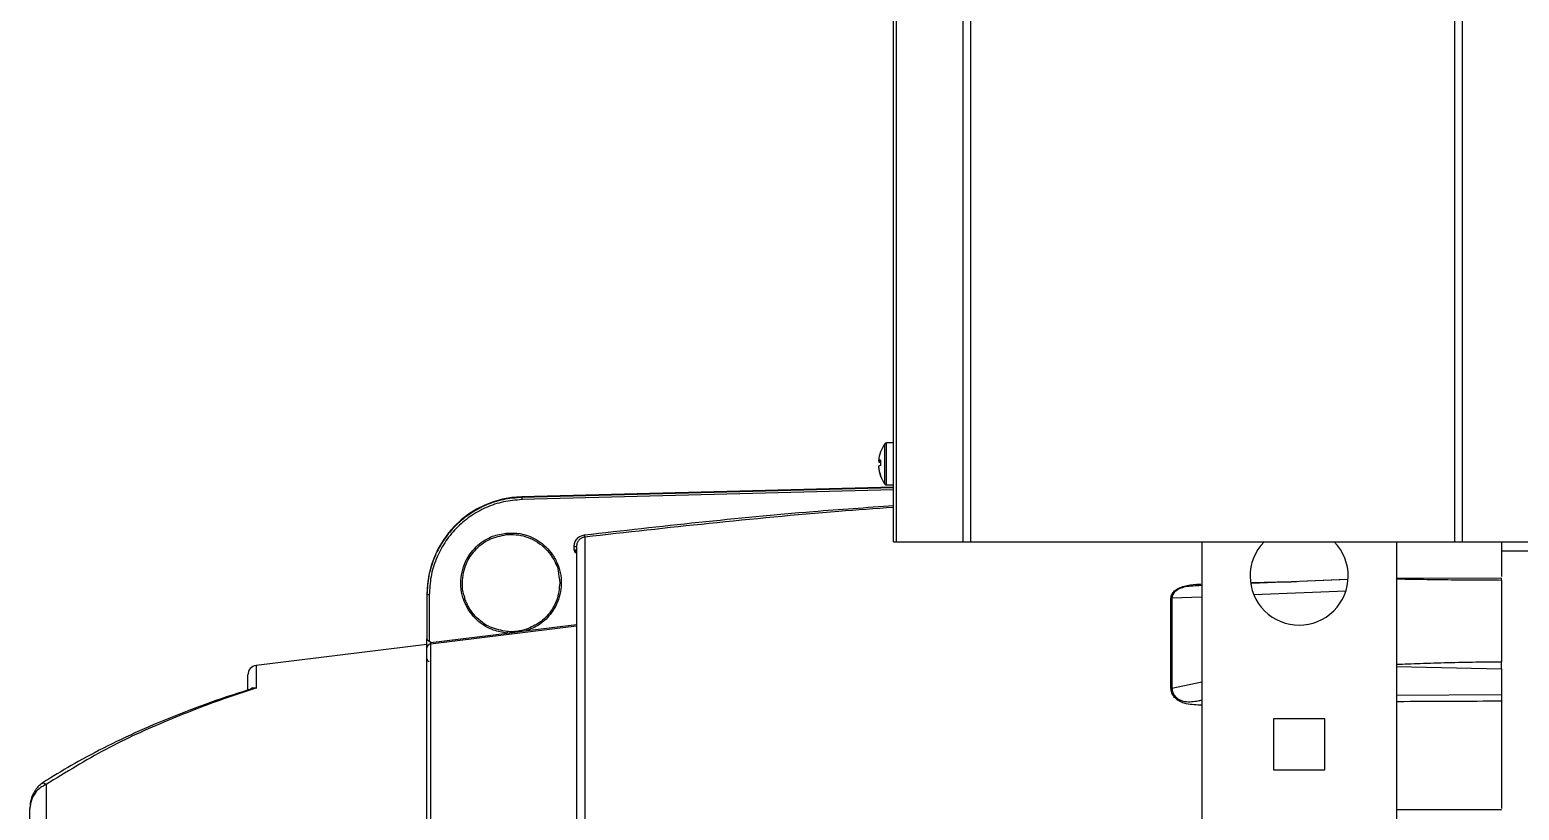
# Model space of a CAD drawing. Extents: x 8 to 113, y 1 to 87.
# Drawn here: x 8.4 to 17.96, y 38.06 to 43.08 of the extents above; entities that cross this region are included whole.
import ezdxf

# ---------------------------------------------------------------- set-up
doc = ezdxf.new("R2010")
doc.units = 0
doc.header["$MEASUREMENT"] = 0
doc.layers.add('OBJECT', color=7, linetype='CONTINUOUS')

msp = doc.modelspace()

# ---------------------------------------------------------------- linework, layer by layer
at = {"layer": 'OBJECT'}
for p, q in [((13.941, 39.7877), (13.941, 46.5627)), ((13.9615, 39.7877), (13.9615, 46.5627)), ((14.3889, 39.7877), (14.3889, 46.5627)), ((14.4384, 39.7877), (14.4384, 46.5627)), ((17.5435, 46.5627), (17.5435, 39.7877)), ((17.593, 46.5627), (17.593, 39.7877)), ((13.8854, 40.159), (13.8854, 40.4165)), ((13.941, 40.4227), (13.8976, 40.4227)), ((13.8976, 40.1527), (13.8976, 40.4227)), ((13.8455, 40.3079), (13.858, 40.3065)), ((13.8578, 40.303), (13.8455, 40.3041)), ((13.8455, 40.2676), (13.8458, 40.2676)), ((13.941, 40.1397), (11.5546, 40.0772)), ((13.941, 40.1354), (11.5546, 40.073)), ((11.5546, 40.0772), (11.5546, 40.073)), ((13.941, 40.1208), (11.555, 40.0585)), ((13.8976, 40.1527), (13.941, 40.1527)), ((11.959, 39.8179), (11.959, 37.8362)), ((13.941, 39.7877), (13.9615, 39.7877)), ((13.9615, 39.7877), (14.3889, 39.7877)), ((14.3889, 39.7877), (14.4384, 39.7877)), ((14.4384, 39.7877), (17.5435, 39.7877)), ((15.921, 39.7877), (15.921, 36.0251)), ((17.171, 39.7877), (17.171, 36.0251)), ((17.5435, 39.7877), (17.593, 39.7877)), ((17.593, 39.7877), (18.0205, 39.7877)), ((17.846, 39.7877), (17.846, 39.5644)), ((11.891, 39.7352), (11.891, 39.7576)), ((18.0636, 39.7277), (17.846, 39.7277)), ((15.921, 39.5061), (15.8841, 39.5045)), ((16.8602, 39.5462), (16.2347, 39.5197)), ((16.8541, 39.5458), (16.2401, 39.5197)), ((17.846, 39.5533), (17.171, 39.5513)), ((17.846, 39.5403), (17.846, 39.0172)), ((10.946, 39.4464), (10.946, 39.1653)), ((10.9609, 39.4468), (10.9609, 39.148)), ((15.7295, 39.4272), (15.7224, 39.4266)), ((15.7295, 39.4272), (15.921, 39.4349)), ((16.2544, 39.4484), (16.846, 39.4724)), ((11.906, 39.2466), (10.9679, 39.1309)), ((11.4608, 39.2015), (11.5884, 39.2172)), ((11.5884, 39.2172), (11.906, 39.2563)), ((10.946, 39.1277), (9.8487, 38.993)), ((10.946, 37.8507), (10.946, 39.1277)), ((10.9709, 39.141), (10.9609, 39.148)), ((10.9679, 39.1309), (10.9679, 37.8185)), ((10.9709, 39.141), (11.4608, 39.2015)), ((9.796, 38.8403), (9.796, 38.9334)), ((9.8487, 38.993), (9.8487, 38.8476)), ((17.171, 38.9875), (17.846, 38.9726)), ((17.846, 38.9726), (17.846, 38.8049)), ((15.7295, 38.8479), (15.921, 38.8883)), ((17.846, 38.8049), (17.171, 38.8003)), ((17.846, 38.7633), (17.846, 38.0738)), ((16.71, 38.6517), (16.382, 38.6517)), ((16.382, 38.6517), (16.382, 38.3237)), ((16.71, 38.3237), (16.71, 38.6517)), ((16.382, 38.3237), (16.71, 38.3237)), ((8.5013, 38.2289), (8.5013, 35.4065)), ((8.396, 35.5617), (8.396, 38.0738)), ((17.171, 38.0674), (17.846, 38.0671)), ((17.846, 38.0666), (17.171, 38.0669)), ((17.846, 38.0666), (17.846, 38.0671))]:
    msp.add_line(p, q, dxfattribs=at)
at = {"layer": 'OBJECT', "flags": 128}
for points in [[(11.455, 39.844), (11.4552, 39.842), (11.4554, 39.8401), (11.4555, 39.8383), (11.4557, 39.8368), (11.4558, 39.8355), (11.4559, 39.8346), (11.456, 39.834), (11.456, 39.8338)], [(8.476, 38.2375), (8.4767, 38.2379), (8.4832, 38.2387), (8.4917, 38.2356), (8.5013, 38.2289)]]:
    msp.add_lwpolyline(points, dxfattribs=at)
at = {"layer": 'OBJECT'}
for centre, radius, start, end in [((14.0629, 40.2897), 0.2182, 159.71992, 175.23367), ((13.8594, 40.3641), 0.00169, 132.30632, 187.53729), ((14.0648, 40.2877), 0.2208, 144.3318, 159.58293), ((13.8976, 40.4077), 0.015, 90, 144.3318), ((13.8603, 40.2875), 0.0252, 94.54269, 125.93197), ((13.8668, 40.3271), 0.0313, 227.22116, 254.24935), ((13.8668, 40.2484), 0.0313, 105.74973, 132.77976), ((14.0656, 40.2897), 0.2209, 184.77752, 200.16302), ((14.0629, 40.2857), 0.2182, 184.76632, 200.28012), ((14.1247, 40.2955), 0.267, 176.34245, 183.65755), ((14.1251, 40.2799), 0.2674, 178.31776, 180.33783), ((13.8621, 40.2116), 0.00431, 151.66651, 191.58419), ((14.0648, 40.2877), 0.2208, 200.41707, 215.6682), ((11.571, 39.4524), 0.625, 91.5, 180), ((13.7928, 40.1201), 2.2387, 181.20523, 181.57857), ((13.8976, 40.1677), 0.015, 215.6682, 270), ((19.3833, 40.7001), 7.4765, 186.66464, 186.77632), ((16.546, 39.5677), 0.315, 135.70021, 44.29979), ((11.8947, 39.9006), 0.143, 268.50412, 274.50225), ((10.9572, 39.3037), 0.1432, 88.50685, 94.49946), ((11.9915, 39.1624), 0.5321, 174.74278, 175.79169), ((11.2025, 39.0904), 0.4062, 18.18384, 19.55822), ((10.9709, 39.1061), 0.0249, 96.86521, 179.90099), ((10.961, 39.0355), 0.015, 180, 269), ((9.856, 38.9334), 0.06, 97, 180)]:
    msp.add_arc(centre, radius, start, end, dxfattribs=at)
for points, knots in [([(11.5546, 40.073), (11.5142, 40.0697), (11.4335, 40.063), (11.318, 40.0237), (11.2122, 39.9646), (11.12, 39.886), (11.0443, 39.7913), (10.9889, 39.6845), (10.9529, 39.5681), (10.9483, 39.4875), (10.946, 39.4464)], [0, 0, 0, 0, 0.125536, 0.250752, 0.375675, 0.500324, 0.624651, 0.75007, 0.872262, 1, 1, 1, 1]), ([(11.555, 40.0585), (11.5155, 40.0552), (11.4368, 40.0487), (11.324, 40.0103), (11.2208, 39.9526), (11.1305, 39.8757), (11.0567, 39.7832), (11.0024, 39.6781), (10.9675, 39.5647), (10.9631, 39.486), (10.9609, 39.4468)], [0, 0, 0, 0, 0.125719, 0.250525, 0.375694, 0.500217, 0.625479, 0.750016, 0.875168, 1, 1, 1, 1]), ([(11.9573, 39.8324), (12.446, 39.8878), (13.1062, 39.9627), (13.7689, 40.0086), (13.941, 40.0205)], [0, 0, 0, 0, 0.7403371, 1, 1, 1, 1]), ([(13.941, 40.009), (13.8239, 40.0003), (13.4292, 39.9712), (12.7683, 39.9086), (12.2254, 39.8477), (11.959, 39.8179)], [0, 0, 0, 0, 0.176896, 0.596209, 1, 1, 1, 1]), ([(11.4608, 39.2015), (11.4311, 39.2062), (11.3647, 39.2169), (11.2872, 39.2641), (11.2307, 39.3221), (11.1941, 39.3798), (11.1697, 39.4471), (11.1606, 39.52), (11.1683, 39.5931), (11.1916, 39.6608), (11.2271, 39.7191), (11.2826, 39.7782), (11.3592, 39.8268), (11.4254, 39.8387), (11.455, 39.844)], [0, 0, 0, 0, 0.094074, 0.210093, 0.27667, 0.34806, 0.423062, 0.50001, 0.576957, 0.651956, 0.723342, 0.789916, 0.905928, 1, 1, 1, 1]), ([(11.1735, 39.5227), (11.1749, 39.5455), (11.1776, 39.5886), (11.2024, 39.6619), (11.2536, 39.7408), (11.3434, 39.8109), (11.4191, 39.8263), (11.456, 39.8338)], [0, 0, 0, 0, 0.148554, 0.28166, 0.500747, 0.756294, 1, 1, 1, 1]), ([(11.455, 39.844), (11.4849, 39.8444), (11.5514, 39.8455), (11.6349, 39.8132), (11.6999, 39.7672), (11.7455, 39.7184), (11.7814, 39.6586), (11.804, 39.5907), (11.811, 39.5195), (11.8026, 39.4502), (11.7808, 39.3871), (11.7402, 39.3186), (11.6771, 39.2551), (11.6159, 39.229), (11.5884, 39.2172)], [0, 0, 0, 0, 0.095179, 0.211682, 0.27816, 0.349213, 0.423683, 0.499986, 0.576292, 0.650765, 0.721823, 0.788306, 0.904817, 1, 1, 1, 1]), ([(11.456, 39.8338), (11.4767, 39.8346), (11.5188, 39.8362), (11.5819, 39.8224), (11.6428, 39.7958), (11.6965, 39.7568), (11.7339, 39.7151), (11.7551, 39.6822), (11.765, 39.6637), (11.7696, 39.6539), (11.7719, 39.6489), (11.773, 39.6464), (11.7735, 39.6451), (11.7738, 39.6444), (11.7739, 39.6441), (11.774, 39.644), (11.774, 39.6439), (11.774, 39.6438), (11.7741, 39.6438), (11.7741, 39.6438), (11.7741, 39.6438), (11.7741, 39.6438), (11.7741, 39.6438), (11.7741, 39.6438), (11.7825, 39.6318), (11.7908, 39.5908), (11.7954, 39.5498), (11.7985, 39.5227)], [0, 0, 0, 0, 0.119149, 0.242175, 0.369082, 0.49987, 0.622216, 0.689716, 0.725043, 0.743099, 0.752225, 0.756813, 0.759113, 0.760264, 0.76084, 0.761128, 0.761272, 0.761345, 0.76138, 0.761398, 0.761408, 0.761412, 0.761414, 0.761415, 0.761416, 0.842376, 1, 1, 1, 1]), ([(11.891, 39.7576), (11.892, 39.7667), (11.8939, 39.7849), (11.9088, 39.8086), (11.9305, 39.8263), (11.9483, 39.8303), (11.9573, 39.8324)], [0, 0, 0, 0, 0.250273, 0.50013, 0.750038, 1, 1, 1, 1]), ([(11.959, 39.8179), (11.952, 39.8163), (11.9377, 39.8131), (11.9209, 39.7996), (11.9114, 39.7845), (11.9067, 39.7705), (11.9062, 39.7623), (11.906, 39.758)], [0, 0, 0, 0, 0.243058, 0.499191, 0.717444, 0.850776, 1, 1, 1, 1]), ([(11.906, 39.7324), (11.9059, 39.7326), (11.9057, 39.733), (11.9043, 39.7336), (11.9021, 39.7342), (11.8993, 39.7346), (11.8958, 39.735), (11.8929, 39.7351), (11.891, 39.7352)], [0, 0, 0, 0, 0.162328, 0.299898, 0.500021, 0.632314, 0.759872, 1, 1, 1, 1]), ([(11.891, 39.7352), (11.8932, 39.7342), (11.8994, 39.7314), (11.9036, 39.7275), (11.9064, 39.7249)], [0, 0, 0, 0, 0.359078, 1, 1, 1, 1]), ([(11.9026, 39.7154), (11.9022, 39.7157), (11.8959, 39.7202), (11.8934, 39.728), (11.891, 39.7352)], [0, 0, 0, 0, 0.0659222, 1, 1, 1, 1]), ([(11.906, 39.758), (11.906, 39.7494), (11.906, 39.732), (11.906, 39.6738), (11.906, 39.5909), (11.906, 39.4806), (11.906, 39.3441), (11.906, 39.183), (11.906, 38.9992), (11.906, 38.7953), (11.906, 38.5751), (11.906, 38.3418), (11.906, 38.0997), (11.906, 37.9307), (11.906, 37.8468)], [0, 0, 0, 0, 0.0803207, 0.16194, 0.244772, 0.3293776, 0.4144874, 0.5, 0.5855181, 0.670628, 0.755228, 0.8380655, 0.919682, 1, 1, 1, 1]), ([(11.4617, 39.2112), (11.4247, 39.218), (11.3479, 39.2321), (11.2683, 39.2927), (11.2259, 39.3476), (11.2088, 39.3778), (11.2008, 39.3946), (11.1971, 39.4035), (11.1953, 39.4081), (11.1944, 39.4104), (11.1939, 39.4115), (11.1937, 39.4121), (11.1936, 39.4124), (11.1935, 39.4126), (11.1935, 39.4126), (11.1935, 39.4127), (11.1935, 39.4127), (11.1935, 39.4127), (11.1935, 39.4127), (11.1935, 39.4127), (11.1935, 39.4127), (11.1935, 39.4127), (11.1888, 39.4147), (11.1906, 39.4298), (11.1743, 39.4621), (11.1738, 39.4964), (11.1735, 39.5227)], [0, 0, 0, 0, 0.2399521, 0.4987942, 0.6200606, 0.6871573, 0.722318, 0.7403003, 0.7493916, 0.7539622, 0.7562539, 0.7574018, 0.7579756, 0.7582624, 0.7584065, 0.7584783, 0.7585143, 0.7585322, 0.7585411, 0.7585454, 0.7585479, 0.7585488, 0.7585504, 0.7865497, 0.8361839, 1, 1, 1, 1]), ([(11.7985, 39.5227), (11.7948, 39.4863), (11.7883, 39.4211), (11.7401, 39.3339), (11.6741, 39.2651), (11.6142, 39.239), (11.5853, 39.2264)], [0, 0, 0, 0, 0.28003, 0.500009, 0.757775, 1, 1, 1, 1]), ([(15.7224, 39.4266), (15.7238, 39.4347), (15.7264, 39.4511), (15.745, 39.4731), (15.7726, 39.4913), (15.8197, 39.5079), (15.8695, 39.5146), (15.9056, 39.5162), (15.9152, 39.5166)], [0, 0, 0, 0, 0.148538, 0.297331, 0.44268, 0.594707, 0.891269, 1, 1, 1, 1]), ([(15.9165, 39.5062), (15.916, 39.5061), (15.8987, 39.5054), (15.8653, 39.5038), (15.8189, 39.4996), (15.786, 39.4901), (15.7659, 39.4801), (15.7536, 39.4715), (15.743, 39.4613), (15.7351, 39.4501), (15.7302, 39.4382), (15.7297, 39.4305), (15.7295, 39.4272)], [0, 0, 0, 0, 0.006458, 0.207905, 0.402317, 0.551724, 0.61962, 0.701525, 0.767547, 0.850844, 0.935398, 1, 1, 1, 1]), ([(16.2386, 39.526), (16.3125, 39.5277), (16.409, 39.53), (16.5055, 39.5317), (16.5281, 39.5321)], [0, 0, 0, 0, 0.7655799, 1, 1, 1, 1]), ([(17.846, 39.5403), (17.791, 39.5404), (17.6762, 39.5407), (17.5016, 39.5425), (17.3315, 39.5449), (17.2213, 39.5466), (17.171, 39.5474)], [0, 0, 0, 0, 0.24402, 0.510283, 0.77599, 1, 1, 1, 1]), ([(17.846, 39.5403), (17.846, 39.544), (17.846, 39.5515), (17.846, 39.5541), (17.846, 39.5534), (17.846, 39.5533)], [0, 0, 0, 0, 0.425023, 0.850044, 1, 1, 1, 1]), ([(15.7224, 38.8475), (15.7224, 38.953), (15.7223, 39.164), (15.7224, 39.3391), (15.7224, 39.4266)], [0, 0, 0, 0, 0.5000027, 1, 1, 1, 1]), ([(15.7295, 39.4272), (15.7295, 39.3397), (15.7296, 39.1646), (15.7295, 38.9535), (15.7295, 38.8479)], [0, 0, 0, 0, 0.499778, 1, 1, 1, 1]), ([(11.5853, 39.2264), (11.565, 39.2209), (11.5347, 39.2125), (11.4968, 39.2101), (11.4759, 39.2102), (11.4655, 39.2109), (11.4617, 39.2112)], [0, 0, 0, 0, 0.500944, 0.749949, 0.907607, 1, 1, 1, 1]), ([(10.9609, 39.148), (10.9589, 39.1494), (10.9549, 39.1522), (10.9502, 39.1561), (10.9468, 39.1605), (10.9463, 39.1635), (10.946, 39.1653)], [0, 0, 0, 0, 0.249586, 0.499415, 0.704783, 1, 1, 1, 1]), ([(10.946, 39.1062), (10.946, 39.1067), (10.946, 39.1078), (10.946, 39.1129), (10.946, 39.1199), (10.946, 39.1286), (10.946, 39.1382), (10.946, 39.1481), (10.946, 39.1576), (10.946, 39.1627), (10.946, 39.1653)], [0, 0, 0, 0, 0.124953, 0.249943, 0.374541, 0.499761, 0.62495, 0.749937, 0.874867, 1, 1, 1, 1]), ([(10.9679, 39.1309), (10.968, 39.1312), (10.9682, 39.1317), (10.9689, 39.1341), (10.9698, 39.1373), (10.9705, 39.1398), (10.9709, 39.141)], [0, 0, 0, 0, 0.241266, 0.487209, 0.741146, 1, 1, 1, 1]), ([(10.946, 37.8611), (10.946, 37.9282), (10.946, 38.0826), (10.946, 38.3027), (10.946, 38.5201), (10.946, 38.7093), (10.946, 38.8659), (10.946, 38.9854), (10.946, 39.0693), (10.946, 39.094), (10.946, 39.1062)], [0, 0, 0, 0, 0.098184, 0.225884, 0.35579, 0.486829, 0.617867, 0.747774, 0.875474, 1, 1, 1, 1]), ([(17.171, 39.0011), (17.2213, 39.0031), (17.3315, 39.0076), (17.5015, 39.0127), (17.6762, 39.0164), (17.791, 39.0169), (17.846, 39.0172)], [0, 0, 0, 0, 0.22394, 0.489698, 0.755953, 1, 1, 1, 1]), ([(17.846, 38.9726), (17.846, 38.9794), (17.846, 38.9929), (17.846, 39.008), (17.846, 39.0153), (17.846, 39.0172)], [0, 0, 0, 0, 0.425021, 0.850043, 1, 1, 1, 1]), ([(9.8144, 38.8416), (9.7743, 38.8289), (9.6411, 38.7866), (9.4224, 38.7081), (9.1653, 38.6039), (8.9284, 38.4945), (8.7172, 38.3841), (8.5691, 38.2971), (8.4931, 38.2484), (8.476, 38.2375)], [0, 0, 0, 0, 0.086263, 0.286958, 0.475955, 0.653016, 0.818159, 0.959269, 1, 1, 1, 1]), ([(9.8487, 38.8476), (9.8311, 38.842), (9.7789, 38.8254), (9.5887, 38.7619), (9.2813, 38.6452), (8.8801, 38.4625), (8.6276, 38.3068), (8.5013, 38.2289)], [0, 0, 0, 0, 0.037504, 0.11146, 0.407416, 0.703808, 1, 1, 1, 1]), ([(9.8487, 38.8476), (9.8485, 38.8476), (9.8368, 38.8472), (9.8255, 38.8443), (9.8144, 38.8414)], [0, 0, 0, 0, 0.012514, 1, 1, 1, 1]), ([(9.8151, 38.8462), (9.8179, 38.8477), (9.8274, 38.8528), (9.8399, 38.8504), (9.8486, 38.8477), (9.8487, 38.8476)], [0, 0, 0, 0, 0.289325, 0.992098, 1, 1, 1, 1]), ([(15.7295, 38.8479), (15.7283, 38.8478), (15.726, 38.8476), (15.7236, 38.8475), (15.7224, 38.8475)], [0, 0, 0, 0, 0.499999, 1, 1, 1, 1]), ([(15.921, 38.739), (15.9173, 38.7389), (15.8965, 38.7387), (15.8586, 38.7409), (15.8115, 38.7487), (15.7725, 38.7651), (15.7448, 38.7879), (15.7264, 38.8161), (15.7237, 38.837), (15.7224, 38.8475)], [0, 0, 0, 0, 0.04088, 0.227855, 0.418299, 0.567523, 0.70923, 0.854708, 1, 1, 1, 1]), ([(15.7295, 38.8479), (15.7307, 38.8381), (15.733, 38.8185), (15.7509, 38.792), (15.7781, 38.7718), (15.8142, 38.7604), (15.8551, 38.7601), (15.891, 38.7653), (15.913, 38.7693), (15.921, 38.7707)], [0, 0, 0, 0, 0.144325, 0.289179, 0.432802, 0.576444, 0.739188, 0.905895, 1, 1, 1, 1]), ([(17.846, 38.7633), (17.7415, 38.7631), (17.5325, 38.7628), (17.3075, 38.7616), (17.187, 38.7603), (17.171, 38.7601)], [0, 0, 0, 0, 0.46446, 0.928893, 1, 1, 1, 1]), ([(17.846, 38.8049), (17.846, 38.8011), (17.846, 38.7905), (17.846, 38.7759), (17.846, 38.7667), (17.846, 38.7633)], [0, 0, 0, 0, 0.263884, 0.723099, 1, 1, 1, 1]), ([(8.5013, 38.2289), (8.488, 38.2224), (8.4609, 38.2091), (8.4279, 38.1735), (8.4019, 38.1277), (8.398, 38.0923), (8.396, 38.0738)], [0, 0, 0, 0, 0.223098, 0.450964, 0.711814, 1, 1, 1, 1]), ([(8.4763, 38.237), (8.4689, 38.2318), (8.4516, 38.2196), (8.4296, 38.1916), (8.4101, 38.1542), (8.3977, 38.1134), (8.3971, 38.0855), (8.3968, 38.0737)], [0, 0, 0, 0, 0.145355, 0.337719, 0.561667, 0.816209, 1, 1, 1, 1])]:
    msp.add_open_spline(points, degree=3, knots=knots, dxfattribs=at)

doc.saveas('drawing.dxf')
